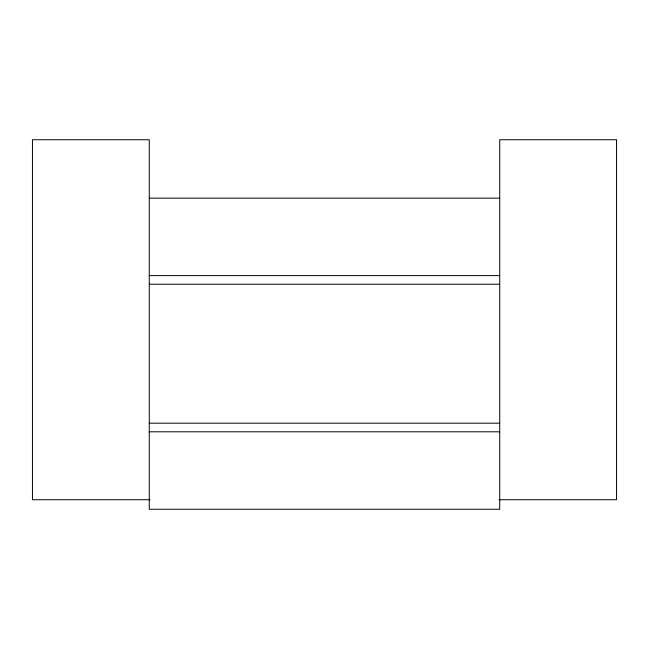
<?xml version="1.0" encoding="UTF-8"?>
<svg xmlns="http://www.w3.org/2000/svg" width="649" height="649" viewBox="0 0 649 649"><rect width="100%" height="100%" fill="white"/><g stroke="black" fill="none" stroke-linecap="round" stroke-linejoin="round"><path stroke-width="0.97" d="M149.27 198.156L499.73 198.156M149.27 275.614L499.73 275.614M149.27 284.221L499.73 284.221M149.27 423.189L499.73 423.189M149.27 431.796L499.73 431.796M150.081 499.73L32.45 499.73L32.45 139.746L149.27 139.746L149.27 509.254L499.73 509.254L499.73 139.746L616.55 139.746L616.55 499.73L498.919 499.73"/></g></svg>
